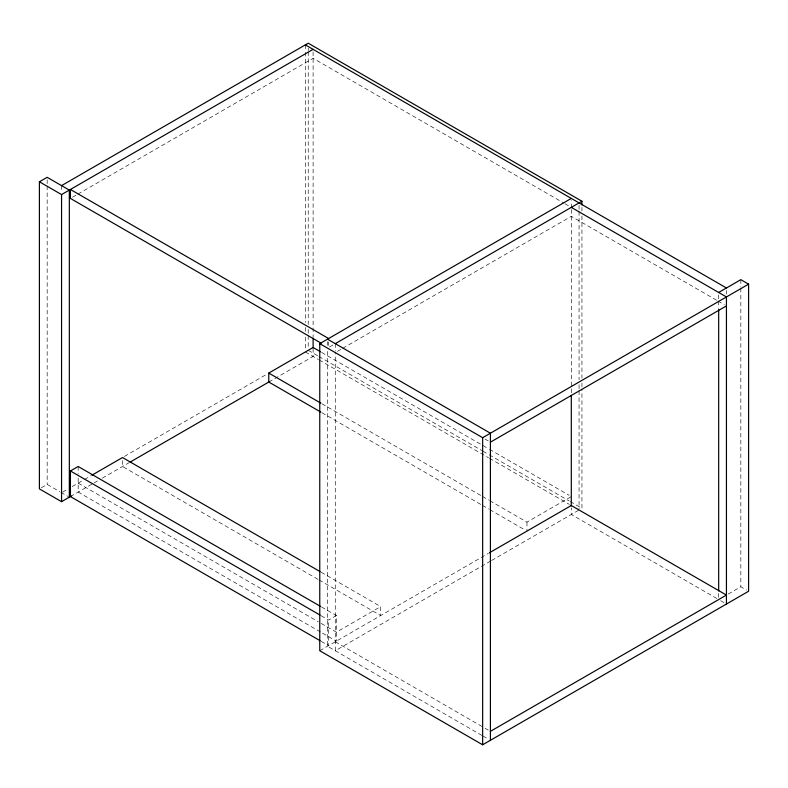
<?xml version="1.0" encoding="UTF-8"?>
<svg xmlns="http://www.w3.org/2000/svg" width="788" height="788" viewBox="0 0 788 788"><rect width="100%" height="100%" fill="white"/><g stroke="black" fill="none" stroke-linecap="round" stroke-linejoin="round"><path stroke-width="0.59" stroke-dasharray="3.94 2.96" d="M72.555 197.187L76.81 194.734M77.874 194.114L313.102 58.312L563.863 203.087M41.34 487.762L47.162 484.403L59.819 491.712M62.626 492.106L67.945 489.033M72.21 486.57L83.922 479.813M84.513 479.468L90.847 475.814M124.376 456.459L267.024 374.093M70.427 496.558L92.954 483.546M94.018 482.936L98.234 480.503M102.322 478.149L128.936 462.783M268.787 382.042L313.112 356.452L313.102 347.488M332.881 345.026L328.616 347.488L328.616 341.884M337.392 351.379L341.647 348.926M342.711 348.306L571.3 216.336L716.873 300.376M321.179 615.743L328.616 620.028L336.377 615.556L336.377 641.146L321.504 632.557M319.081 579.978L380.702 615.556L380.702 606.602L336.377 632.193L319.376 622.372M489.791 500.675L526.975 522.149L571.3 496.558M319.761 650.74L488.373 553.393M490.697 561.007L335.274 650.74L335.274 352.246M491.564 560.504L579.062 509.994M728.181 594.073L740.838 586.764L746.66 590.123M564.927 203.698L571.3 207.372L571.3 200.664M717.937 300.996L724.31 304.67M485.093 439.103L488.284 440.945M321.603 352.394L488.422 448.707M489.486 449.318L569.172 495.327M308.226 350.305L317.82 355.841M318.884 356.452L481.823 450.529M482.896 451.15L488.215 454.223M489.279 454.834L569.163 500.951M570.226 501.562L581.938 508.329L581.938 389.173M305.35 351.97L318.421 359.515M319.199 359.958L488.53 457.729M489.486 458.281L569.468 504.458M716.873 598.516L571.3 514.475L571.3 507.758M720.616 600.683L724.497 602.918M321.908 403.751L481.291 495.77M482.345 496.381L488.727 500.065M321.908 412.715L481.291 504.724M482.345 505.344L488.727 509.018M489.791 509.639L524.847 529.881M321.199 572.246L380.702 606.602M318.017 579.357L122.514 466.486L122.504 459.768M321.504 606.967L336.377 615.556M78.179 483.123L318.313 621.762M320.44 631.946L78.179 492.076L78.179 475.016M335.264 641.787L484.029 727.669M485.093 728.289L488.284 730.121M321.179 641.333L328.626 645.628L328.616 620.028M60.873 492.323L68.349 496.637M481.901 735.401L327.512 646.268L327.512 350.227M482.955 736.012L488.284 739.085M740.838 279.671L740.838 287.039M740.838 288.27L740.838 586.764M726.438 290.447L726.438 294.131M718.676 294.919L718.676 299.834M718.676 301.065L718.676 308.433M718.676 593.423L718.676 598.328M581.938 207.372L581.938 211.066M581.938 215.971L581.938 378.122M581.938 383.037L581.938 387.952M579.062 205.353L579.062 210.268M579.062 211.499L579.062 379.786M579.062 384.702L579.062 389.607M579.062 390.838L579.062 508.762M571.3 209.48L571.3 394.089M526.975 522.149L526.975 531.102M335.274 343.647L335.274 351.015M327.512 341.628L327.512 345.311M313.102 51.811L313.112 336.791M308.226 48.127L308.226 50.58M308.226 51.811L308.226 324.508M308.226 329.423L308.226 334.339M308.226 335.57L308.226 349.074M305.35 44.877L305.35 51.013M305.35 52.244L305.35 322.489M305.35 327.404L305.35 332.319M305.35 337.225L305.35 349.517M78.179 466.486L78.179 473.795M61.562 185.623L61.562 191.77M47.162 179.762L47.162 184.678M47.162 185.909L47.162 484.403"/><path stroke-width="1.18" d="M71.452 495.967L61.562 501.68L39.4 488.875L39.4 181.782L47.162 177.31L69.324 190.105L69.324 497.198M61.562 185.623L308.226 43.212L581.938 201.236L581.938 204.919M39.4 181.782L61.562 194.577L313.102 49.358M320.125 640.713L70.427 496.558L70.427 470.968L78.179 466.486L320.44 606.356M91.9 475.203L122.504 457.532L320.135 571.635M320.844 412.094L268.787 382.042L268.777 373.079L313.102 347.488L320.549 351.783M718.676 292.466L740.838 279.671L748.6 284.153L748.6 591.246L482.65 744.788L319.761 650.74L319.761 343.647L571.3 198.418M130 462.162L269.457 381.648M335.274 343.647L581.938 201.236M319.761 343.647L482.65 437.695L748.6 284.153M490.402 442.176L726.438 305.902M489.437 552.782L571.3 505.512L726.438 595.078L490.402 731.353M305.35 44.877L726.438 287.984M571.3 207.372L726.438 296.948L726.438 604.041M328.616 338.525L70.427 189.465L70.427 198.418L321.179 343.194M327.512 339.165L490.412 433.213L490.412 740.306M268.777 373.079L320.844 403.141M70.427 470.968L320.125 615.123M718.676 309.664L718.676 590.961M571.3 395.32L571.3 505.876M482.65 437.695L482.65 744.788M313.112 338.022L313.112 347.853M61.562 194.577L61.562 501.68"/></g></svg>
